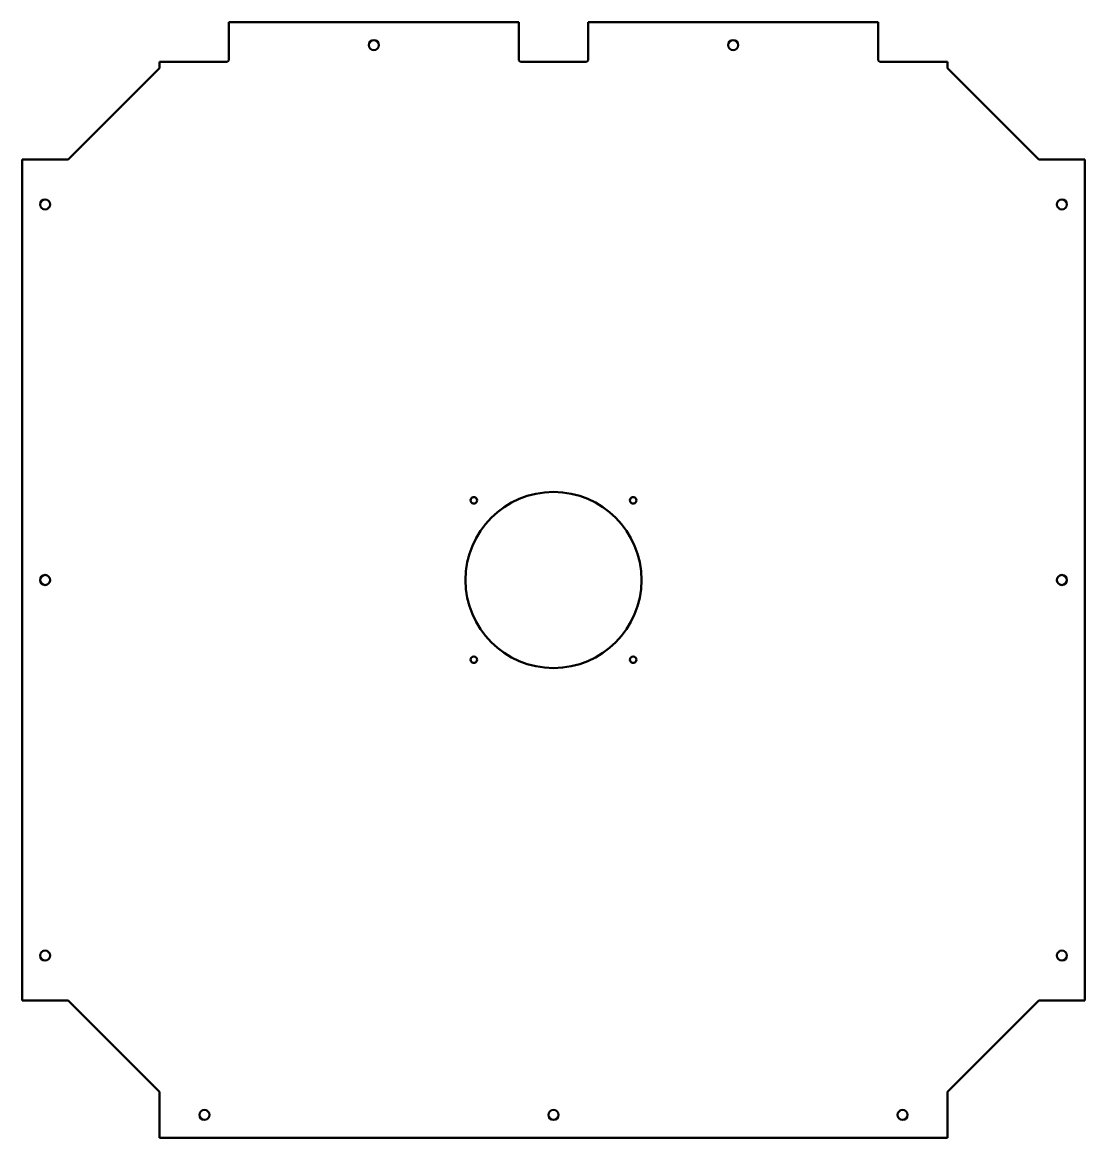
# Model space of a CAD drawing. Header units: millimetres. Extents: x 250 to 950, y 53 to 788.
import ezdxf

# ---------------------------------------------------------------- set-up
doc = ezdxf.new("R2010")
doc.units = ezdxf.units.MM
doc.layers.add('Visible (ISO)', color=7, linetype='Continuous', lineweight=50)

msp = doc.modelspace()

# ---------------------------------------------------------------- linework, layer by layer
at = {"layer": 'Visible (ISO)'}
for p, q in [((386.35, 787.78), (386.35, 762.78)), ((577.6, 787.78), (386.35, 787.78)), ((577.6, 762.78), (577.6, 787.78)), ((623.1, 787.78), (623.1, 762.78)), ((814.35, 787.78), (623.1, 787.78)), ((814.35, 762.78), (814.35, 787.78)), ((340.85, 757.58), (280.55, 697.28)), ((385.35, 761.78), (340.85, 761.78)), ((340.85, 761.78), (340.85, 757.58)), ((622.1, 761.78), (578.6, 761.78)), ((859.85, 761.78), (815.35, 761.78)), ((859.85, 757.58), (859.85, 761.78)), ((920.14, 697.28), (859.85, 757.58)), ((250.35, 697.28), (250.35, 143.28)), ((280.55, 697.28), (250.35, 697.28)), ((950.35, 697.28), (920.14, 697.28)), ((950.35, 143.28), (950.35, 697.28)), ((250.35, 143.28), (280.55, 143.28)), ((280.55, 143.28), (340.85, 82.98)), ((859.85, 82.98), (920.14, 143.28)), ((920.14, 143.28), (950.35, 143.28)), ((340.85, 82.98), (340.85, 52.78)), ((859.85, 52.78), (859.85, 82.98)), ((340.85, 52.78), (859.85, 52.78))]:
    msp.add_line(p, q, dxfattribs=at)
for centre, radius in [((481.97, 772.78), 3.3), ((718.72, 772.78), 3.3), ((265.35, 667.78), 3.3), ((935.35, 667.78), 3.3), ((600.35, 420.28), 58), ((547.85, 472.78), 2.15), ((652.85, 472.78), 2.15), ((265.35, 420.28), 3.3), ((935.35, 420.28), 3.3), ((547.85, 367.78), 2.15), ((652.85, 367.78), 2.15), ((265.35, 172.78), 3.3), ((935.35, 172.78), 3.3), ((370.35, 67.78), 3.3), ((600.35, 67.78), 3.3), ((830.35, 67.78), 3.3)]:
    msp.add_circle(centre, radius, dxfattribs=at)
for centre, start, end in [((385.35, 762.78), 270, 0), ((578.6, 762.78), 180, 270), ((622.1, 762.78), 270, 0), ((815.35, 762.78), 180, 270)]:
    msp.add_arc(centre, 1, start, end, dxfattribs=at)

doc.saveas('drawing.dxf')
